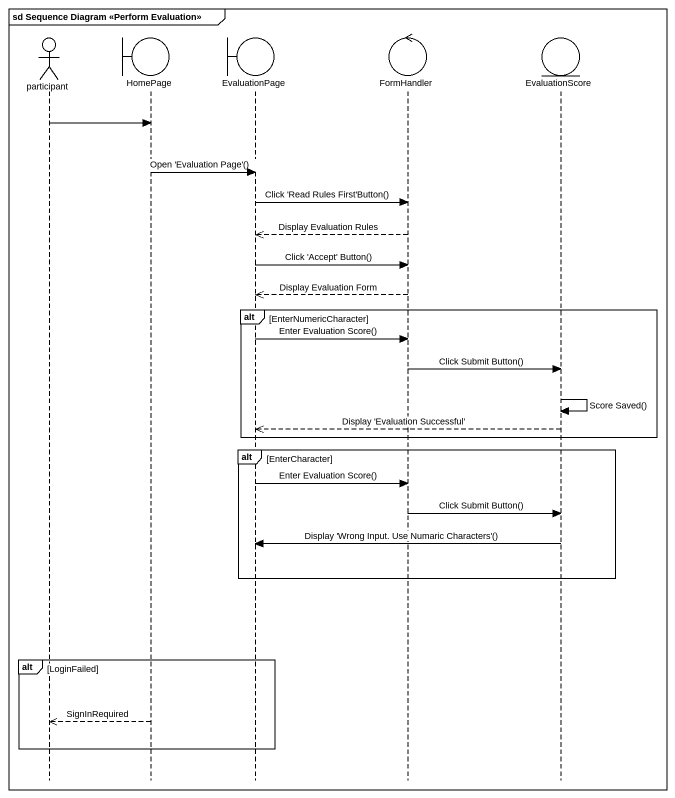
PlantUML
@startuml
mainframe sd Sequence Diagram <<Perform Evaluation>>
hide footbox
actor "participant" as participant_
boundary HomePage
boundary EvaluationPage
control FormHandler
entity EvaluationScore

participant_ -> HomePage
HomePage -> EvaluationPage : Open 'Evaluation Page'()
EvaluationPage -> FormHandler : Click 'Read Rules First'Button()
FormHandler -->> EvaluationPage : Display Evaluation Rules
EvaluationPage -> FormHandler : Click 'Accept' Button()
FormHandler -->> EvaluationPage : Display Evaluation Form
alt EnterNumericCharacter
  EvaluationPage -> FormHandler : Enter Evaluation Score()
  FormHandler -> EvaluationScore : Click Submit Button()
  EvaluationScore -> EvaluationScore : Score Saved()
  EvaluationScore -->> EvaluationPage : Display 'Evaluation Successful'
end
alt EnterCharacter
  EvaluationPage -> FormHandler : Enter Evaluation Score()
  FormHandler -> EvaluationScore : Click Submit Button()
  EvaluationScore -> EvaluationPage : Display 'Wrong Input. Use Numaric Characters'()
end
alt LoginFailed
  HomePage -->> participant_ : SignInRequired
end
@enduml
